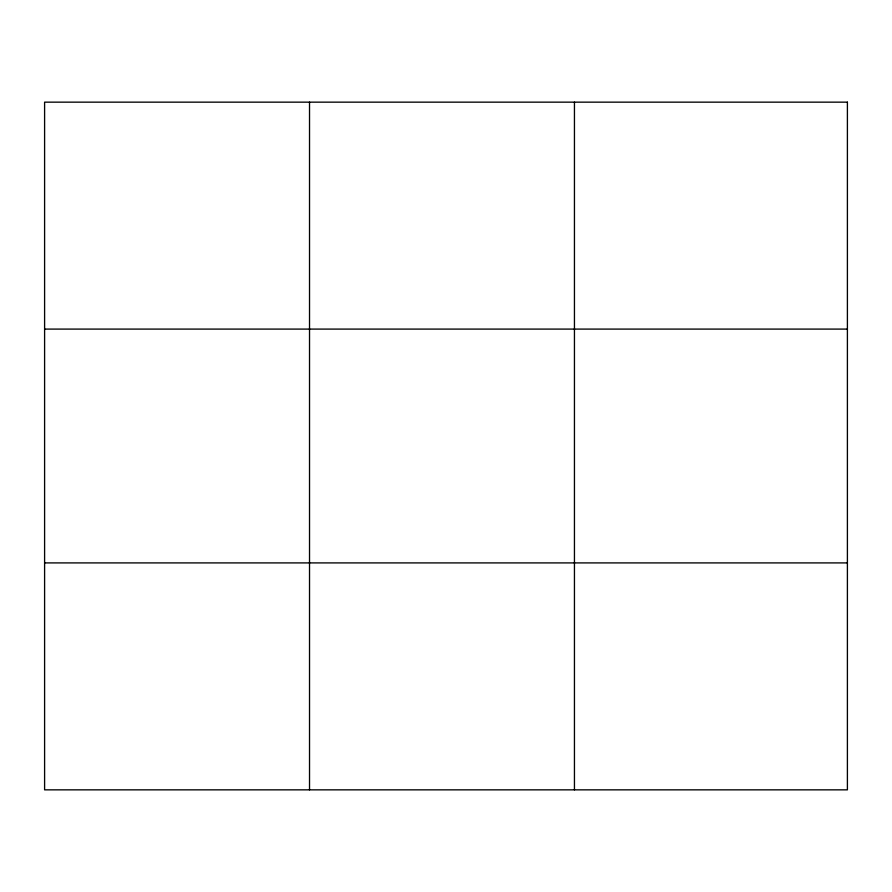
<?xml version="1.0" encoding="UTF-8"?>
<svg xmlns="http://www.w3.org/2000/svg" width="892" height="892" viewBox="0 0 892 892"><rect width="100%" height="100%" fill="white"/><g stroke="black" fill="none" stroke-linecap="round" stroke-linejoin="round"><path stroke-width="1.34" d="M309.524 789.844L309.524 102.156M574.448 789.844L574.448 102.156M44.6 329.092L847.4 329.092M44.6 562.908L847.4 562.908M847.4 102.156L847.4 789.844L44.6 789.844L44.6 102.156L847.4 102.156"/></g></svg>
